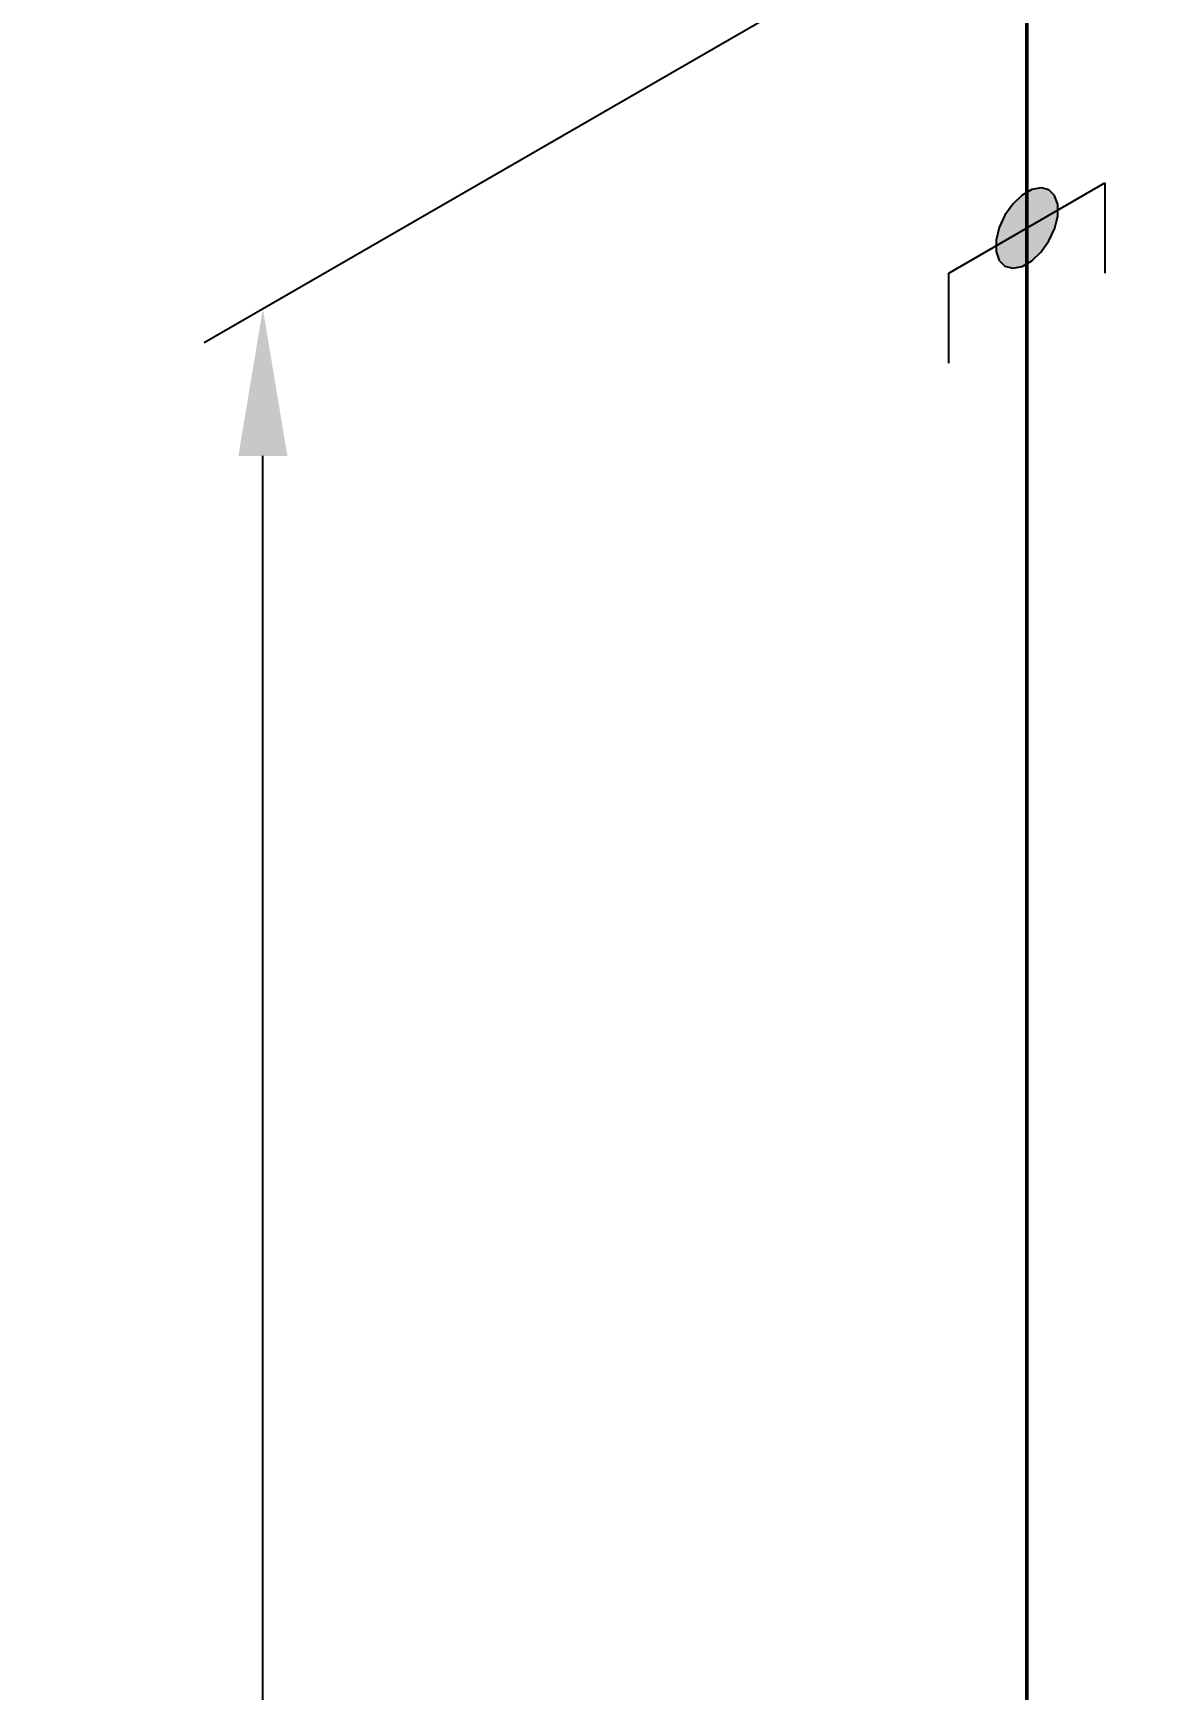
# Model space of a CAD drawing. Header units: millimetres. Extents: x 0 to 594, y 0 to 420.
# Drawn here: x 133.69 to 152.57, y 315.14 to 343.31 of the extents above; entities that cross this region are included whole.
import ezdxf

# ---------------------------------------------------------------- set-up
doc = ezdxf.new("R2010")
doc.units = ezdxf.units.MM
doc.header["$LTSCALE"] = 0.25
doc.layers.add('용접', color=1, linetype='Continuous')
doc.layers.add('치수', color=1, linetype='Continuous')
doc.layers.add('파이프 작은 보어', color=30, linetype='Continuous', lineweight=50)
doc.styles.add('AdskIsoMetric', font='arial.ttf', dxfattribs={"width": 0.8, "height": 2.5})
doc.styles.add('AdskIsoMetric-30', font='arial.ttf', dxfattribs={"width": 0.8, "height": 2.5})
doc.dimstyles.new('AdskIsoMetric', dxfattribs={"dimtxt": 2.5, "dimasz": 2.5, "dimexe": 1, "dimexo": 2, "dimgap": 0.8, "dimtad": 1, "dimdec": 0, "dimrnd": 1, "dimzin": 0, "dimdsep": 46, "dimtxsty": 'AdskIsoMetric', "dimcen": 0, "dimclrt": 7, "dimadec": 0, "dimazin": 0, "dimtfac": 1, "dimtdec": 0, "dimtmove": 1, "dimatfit": 3, "dimfxl": 0, "dimfrac": 2, "dimtolj": 1, "dimtzin": 0, "dimarcsym": 0})

# ---------------------------------------------------------------- blocks, each defined once
blk = doc.blocks.new('*D26')
at = {"layer": 'Defpoints', "color": 0}
for p in [(150.583, 346.12), (137.593, 338.62), (150.583, 207.831)]:
    blk.add_point(p, dxfattribs=at)
at = {"layer": '치수', "color": 0, "lineweight": -2}
for p, q in [((148.583, 344.965), (136.593, 338.043)), ((137.593, 202.831), (137.593, 336.12)), ((148.583, 206.677), (136.593, 199.754))]:
    blk.add_line(p, q, dxfattribs=at)
at = {"layer": '치수', "color": 0}
for points in [[(137.176, 336.12), (138.009, 336.12), (137.593, 338.62)], [(137.176, 202.831), (138.009, 202.831), (137.593, 200.331)]]:
    blk.add_solid(points, dxfattribs=at)
at = {"layer": '치수', "color": 7, "insert": (135.326, 268.167), "char_height": 2.5, "attachment_point": 5, "rotation": 90, "style": 'AdskIsoMetric-30'}
blk.add_mtext('\\A1;4479', dxfattribs=at)
blk = doc.blocks.new('엘보우-1-Iso2DSkew0')
at = {"color": 0, "linetype": 'ByBlock', "lineweight": -2, "extrusion": (-0.707107, -0.408248, 0.57735)}
for p, q in [((0, 0), (-5.303, 3.062)), ((0, 0), (0, 0)), ((0, -6.124), (0, 0))]:
    blk.add_line(p, q, dxfattribs=at)
blk = doc.blocks.new('SocketWeld-2-IsoRight')
blk.add_hatch(color=256).paths.add_polyline_path([(0.0055, -0.0435), (0.0057, -0.0436), (0.006, -0.0436), (0.0062, -0.0436), (0.0064, -0.0437), (0.0066, -0.0437), (0.0068, -0.0438), (0.007, -0.0438), (0.0072, -0.0439), (0.0075, -0.0439), (0.0077, -0.0439), (0.0079, -0.044), (0.0081, -0.044), (0.0083, -0.0441), (0.0085, -0.0441), (0.0088, -0.0442), (0.009, -0.0442), (0.0092, -0.0443), (0.0094, -0.0443), (0.0096, -0.0443), (0.0098, -0.0444), (0.01, -0.0444), (0.0103, -0.0445), (0.0105, -0.0445), (0.0107, -0.0446), (0.0109, -0.0446), (0.0111, -0.0446), (0.0113, -0.0447), (0.0115, -0.0447), (0.0118, -0.0448), (0.012, -0.0448), (0.0122, -0.0449), (0.0124, -0.0449), (0.0126, -0.0449), (0.0128, -0.045), (0.013, -0.045), (0.0133, -0.0451), (0.0135, -0.0451), (0.0137, -0.0452), (0.0139, -0.0452), (0.0141, -0.0453), (0.0143, -0.0453), (0.0145, -0.0453), (0.0148, -0.0454), (0.015, -0.0454), (0.0152, -0.0455), (0.0154, -0.0455), (0.0156, -0.0456), (0.0158, -0.0456), (0.0161, -0.0456), (0.0161, -0.0456), (0.0162, -0.0456), (0.0164, -0.0455), (0.0166, -0.0455), (0.0168, -0.0455), (0.017, -0.0454), (0.0171, -0.0454), (0.0173, -0.0453), (0.0175, -0.0453), (0.0177, -0.0452), (0.0179, -0.0452), (0.0181, -0.0451), (0.0182, -0.0451), (0.0184, -0.045), (0.0186, -0.045), (0.0188, -0.0449), (0.019, -0.0449), (0.0192, -0.0448), (0.0193, -0.0448), (0.0195, -0.0447), (0.0197, -0.0447), (0.0199, -0.0446), (0.0201, -0.0446), (0.0203, -0.0445), (0.0204, -0.0445), (0.0206, -0.0444), (0.0208, -0.0444), (0.021, -0.0444), (0.0212, -0.0443), (0.0213, -0.0443), (0.0215, -0.0442), (0.0217, -0.0442), (0.0219, -0.0441), (0.0221, -0.0441), (0.0223, -0.044), (0.0224, -0.044), (0.0226, -0.0439), (0.0228, -0.0439), (0.023, -0.0438), (0.0232, -0.0438), (0.0234, -0.0437), (0.0235, -0.0437), (0.0237, -0.0436), (0.0239, -0.0436), (0.0241, -0.0435), (0.0243, -0.0435), (0.0245, -0.0434), (0.0246, -0.0434), (0.0248, -0.0433), (0.025, -0.0433), (0.025, -0.0433), (0.0251, -0.0432), (0.0253, -0.043), (0.0254, -0.0429), (0.0255, -0.0428), (0.0257, -0.0426), (0.0258, -0.0425), (0.0259, -0.0424), (0.0261, -0.0422), (0.0262, -0.0421), (0.0263, -0.042), (0.0265, -0.0418), (0.0266, -0.0417), (0.0267, -0.0416), (0.0269, -0.0414), (0.027, -0.0413), (0.0271, -0.0412), (0.0273, -0.041), (0.0274, -0.0409), (0.0275, -0.0408), (0.0277, -0.0406), (0.0278, -0.0405), (0.0279, -0.0403), (0.0281, -0.0402), (0.0282, -0.0401), (0.0283, -0.0399), (0.0284, -0.0398), (0.0286, -0.0397), (0.0287, -0.0395), (0.0288, -0.0394), (0.029, -0.0393), (0.0291, -0.0391), (0.0292, -0.039), (0.0294, -0.0389), (0.0295, -0.0387), (0.0296, -0.0386), (0.0298, -0.0385), (0.0299, -0.0383), (0.03, -0.0382), (0.0302, -0.0381), (0.0303, -0.0379), (0.0304, -0.0378), (0.0306, -0.0377), (0.0307, -0.0375), (0.0308, -0.0374), (0.031, -0.0373), (0.0311, -0.0371), (0.0312, -0.037), (0.0314, -0.0369), (0.0315, -0.0367), (0.0315, -0.0367), (0.0316, -0.0365), (0.0316, -0.0363), (0.0317, -0.0361), (0.0318, -0.0359), (0.0319, -0.0357), (0.0319, -0.0355), (0.032, -0.0353), (0.0321, -0.0351), (0.0321, -0.0349), (0.0322, -0.0346), (0.0323, -0.0344), (0.0323, -0.0342), (0.0324, -0.034), (0.0325, -0.0338), (0.0325, -0.0336), (0.0326, -0.0334), (0.0327, -0.0332), (0.0328, -0.033), (0.0328, -0.0328), (0.0329, -0.0326), (0.033, -0.0324), (0.033, -0.0322), (0.0331, -0.0319), (0.0332, -0.0317), (0.0332, -0.0315), (0.0333, -0.0313), (0.0334, -0.0311), (0.0335, -0.0309), (0.0335, -0.0307), (0.0336, -0.0305), (0.0337, -0.0303), (0.0337, -0.0301), (0.0338, -0.0299), (0.0339, -0.0297), (0.0339, -0.0295), (0.034, -0.0292), (0.0341, -0.029), (0.0342, -0.0288), (0.0342, -0.0286), (0.0343, -0.0284), (0.0344, -0.0282), (0.0344, -0.028), (0.0345, -0.0278), (0.0346, -0.0276), (0.0346, -0.0274), (0.0347, -0.0272), (0.0348, -0.027), (0.0349, -0.0268), (0.0349, -0.0265), (0.0349, -0.0265), (0.0349, -0.0263), (0.0349, -0.026), (0.0349, -0.0258), (0.0349, -0.0255), (0.0349, -0.0252), (0.0349, -0.025), (0.0349, -0.0247), (0.0349, -0.0245), (0.0349, -0.0242), (0.0349, -0.0239), (0.0349, -0.0237), (0.0349, -0.0234), (0.0349, -0.0232), (0.0349, -0.0229), (0.0349, -0.0226), (0.0349, -0.0224), (0.0349, -0.0221), (0.0349, -0.0219), (0.0349, -0.0216), (0.0349, -0.0213), (0.0349, -0.0211), (0.0349, -0.0208), (0.0349, -0.0206), (0.0349, -0.0203), (0.0349, -0.02), (0.0349, -0.0198), (0.0349, -0.0195), (0.0349, -0.0192), (0.0349, -0.019), (0.0349, -0.0187), (0.0349, -0.0185), (0.0349, -0.0182), (0.0349, -0.0179), (0.0349, -0.0177), (0.0349, -0.0174), (0.0349, -0.0172), (0.0349, -0.0169), (0.0349, -0.0166), (0.0349, -0.0164), (0.0349, -0.0161), (0.0349, -0.0159), (0.0349, -0.0156), (0.0349, -0.0153), (0.0349, -0.0151), (0.0349, -0.0148), (0.0349, -0.0146), (0.0349, -0.0143), (0.0349, -0.014), (0.0349, -0.0138), (0.0349, -0.0138), (0.0349, -0.0135), (0.0348, -0.0132), (0.0347, -0.0129), (0.0346, -0.0126), (0.0346, -0.0123), (0.0345, -0.012), (0.0344, -0.0118), (0.0344, -0.0115), (0.0343, -0.0112), (0.0342, -0.0109), (0.0342, -0.0106), (0.0341, -0.0103), (0.034, -0.01), (0.0339, -0.0097), (0.0339, -0.0095), (0.0338, -0.0092), (0.0337, -0.0089), (0.0337, -0.0086), (0.0336, -0.0083), (0.0335, -0.008), (0.0335, -0.0077), (0.0334, -0.0074), (0.0333, -0.0071), (0.0332, -0.0069), (0.0332, -0.0066), (0.0331, -0.0063), (0.033, -0.006), (0.033, -0.0057), (0.0329, -0.0054), (0.0328, -0.0051), (0.0328, -0.0048), (0.0327, -0.0046), (0.0326, -0.0043), (0.0325, -0.004), (0.0325, -0.0037), (0.0324, -0.0034), (0.0323, -0.0031), (0.0323, -0.0028), (0.0322, -0.0025), (0.0321, -0.0022), (0.0321, -0.002), (0.032, -0.0017), (0.0319, -0.0014), (0.0319, -0.0011), (0.0318, -0.0008), (0.0317, -0.0005), (0.0316, -0.0002), (0.0316, 0.0001), (0.0315, 0.0003), (0.0315, 0.0003), (0.0314, 0.0006), (0.0312, 0.0009), (0.0311, 0.0012), (0.031, 0.0015), (0.0308, 0.0018), (0.0307, 0.0021), (0.0306, 0.0024), (0.0304, 0.0026), (0.0303, 0.0029), (0.0302, 0.0032), (0.03, 0.0035), (0.0299, 0.0038), (0.0298, 0.0041), (0.0296, 0.0044), (0.0295, 0.0047), (0.0294, 0.0049), (0.0292, 0.0052), (0.0291, 0.0055), (0.029, 0.0058), (0.0288, 0.0061), (0.0287, 0.0064), (0.0286, 0.0067), (0.0284, 0.007), (0.0283, 0.0072), (0.0282, 0.0075), (0.0281, 0.0078), (0.0279, 0.0081), (0.0278, 0.0084), (0.0277, 0.0087), (0.0275, 0.009), (0.0274, 0.0093), (0.0273, 0.0095), (0.0271, 0.0098), (0.027, 0.0101), (0.0269, 0.0104), (0.0267, 0.0107), (0.0266, 0.011), (0.0265, 0.0113), (0.0263, 0.0116), (0.0262, 0.0118), (0.0261, 0.0121), (0.0259, 0.0124), (0.0258, 0.0127), (0.0257, 0.013), (0.0255, 0.0133), (0.0254, 0.0136), (0.0253, 0.0139), (0.0251, 0.0141), (0.025, 0.0144), (0.025, 0.0144), (0.0248, 0.0147), (0.0246, 0.015), (0.0245, 0.0152), (0.0243, 0.0155), (0.0241, 0.0157), (0.0239, 0.016), (0.0237, 0.0162), (0.0235, 0.0165), (0.0234, 0.0168), (0.0232, 0.017), (0.023, 0.0173), (0.0228, 0.0175), (0.0226, 0.0178), (0.0224, 0.0181), (0.0223, 0.0183), (0.0221, 0.0186), (0.0219, 0.0188), (0.0217, 0.0191), (0.0215, 0.0193), (0.0213, 0.0196), (0.0212, 0.0199), (0.021, 0.0201), (0.0208, 0.0204), (0.0206, 0.0206), (0.0204, 0.0209), (0.0203, 0.0212), (0.0201, 0.0214), (0.0199, 0.0217), (0.0197, 0.0219), (0.0195, 0.0222), (0.0193, 0.0225), (0.0192, 0.0227), (0.019, 0.023), (0.0188, 0.0232), (0.0186, 0.0235), (0.0184, 0.0237), (0.0182, 0.024), (0.0181, 0.0243), (0.0179, 0.0245), (0.0177, 0.0248), (0.0175, 0.025), (0.0173, 0.0253), (0.0171, 0.0256), (0.017, 0.0258), (0.0168, 0.0261), (0.0166, 0.0263), (0.0164, 0.0266), (0.0162, 0.0268), (0.0161, 0.0271), (0.0161, 0.0271), (0.0158, 0.0273), (0.0156, 0.0275), (0.0154, 0.0277), (0.0152, 0.0279), (0.015, 0.0281), (0.0148, 0.0283), (0.0145, 0.0285), (0.0143, 0.0287), (0.0141, 0.0289), (0.0139, 0.0292), (0.0137, 0.0294), (0.0135, 0.0296), (0.0133, 0.0298), (0.013, 0.03), (0.0128, 0.0302), (0.0126, 0.0304), (0.0124, 0.0306), (0.0122, 0.0308), (0.012, 0.031), (0.0118, 0.0312), (0.0115, 0.0314), (0.0113, 0.0316), (0.0111, 0.0318), (0.0109, 0.032), (0.0107, 0.0322), (0.0105, 0.0324), (0.0103, 0.0326), (0.01, 0.0328), (0.0098, 0.033), (0.0096, 0.0332), (0.0094, 0.0334), (0.0092, 0.0337), (0.009, 0.0339), (0.0088, 0.0341), (0.0085, 0.0343), (0.0083, 0.0345), (0.0081, 0.0347), (0.0079, 0.0349), (0.0077, 0.0351), (0.0075, 0.0353), (0.0072, 0.0355), (0.007, 0.0357), (0.0068, 0.0359), (0.0066, 0.0361), (0.0064, 0.0363), (0.0062, 0.0365), (0.006, 0.0367), (0.0057, 0.0369), (0.0055, 0.0371), (0.0055, 0.0371), (0.0053, 0.0373), (0.0051, 0.0374), (0.0049, 0.0375), (0.0046, 0.0377), (0.0044, 0.0378), (0.0042, 0.0379), (0.004, 0.038), (0.0037, 0.0382), (0.0035, 0.0383), (0.0033, 0.0384), (0.003, 0.0386), (0.0028, 0.0387), (0.0026, 0.0388), (0.0024, 0.039), (0.0021, 0.0391), (0.0019, 0.0392), (0.0017, 0.0393), (0.0015, 0.0395), (0.0012, 0.0396), (0.001, 0.0397), (0.0008, 0.0399), (0.0006, 0.04), (0.0003, 0.0401), (0.0001, 0.0403), (-0.0001, 0.0404), (-0.0003, 0.0405), (-0.0006, 0.0406), (-0.0008, 0.0408), (-0.001, 0.0409), (-0.0012, 0.041), (-0.0015, 0.0412), (-0.0017, 0.0413), (-0.0019, 0.0414), (-0.0021, 0.0416), (-0.0024, 0.0417), (-0.0026, 0.0418), (-0.0028, 0.042), (-0.003, 0.0421), (-0.0033, 0.0422), (-0.0035, 0.0423), (-0.0037, 0.0425), (-0.004, 0.0426), (-0.0042, 0.0427), (-0.0044, 0.0429), (-0.0046, 0.043), (-0.0049, 0.0431), (-0.0051, 0.0433), (-0.0053, 0.0434), (-0.0055, 0.0435), (-0.0055, 0.0435), (-0.0057, 0.0436), (-0.006, 0.0436), (-0.0062, 0.0436), (-0.0064, 0.0437), (-0.0066, 0.0437), (-0.0068, 0.0438), (-0.007, 0.0438), (-0.0072, 0.0439), (-0.0075, 0.0439), (-0.0077, 0.0439), (-0.0079, 0.044), (-0.0081, 0.044), (-0.0083, 0.0441), (-0.0085, 0.0441), (-0.0088, 0.0442), (-0.009, 0.0442), (-0.0092, 0.0443), (-0.0094, 0.0443), (-0.0096, 0.0443), (-0.0098, 0.0444), (-0.01, 0.0444), (-0.0103, 0.0445), (-0.0105, 0.0445), (-0.0107, 0.0446), (-0.0109, 0.0446), (-0.0111, 0.0446), (-0.0113, 0.0447), (-0.0115, 0.0447), (-0.0118, 0.0448), (-0.012, 0.0448), (-0.0122, 0.0449), (-0.0124, 0.0449), (-0.0126, 0.0449), (-0.0128, 0.045), (-0.013, 0.045), (-0.0133, 0.0451), (-0.0135, 0.0451), (-0.0137, 0.0452), (-0.0139, 0.0452), (-0.0141, 0.0453), (-0.0143, 0.0453), (-0.0145, 0.0453), (-0.0148, 0.0454), (-0.015, 0.0454), (-0.0152, 0.0455), (-0.0154, 0.0455), (-0.0156, 0.0456), (-0.0158, 0.0456), (-0.0161, 0.0456), (-0.0161, 0.0456), (-0.0162, 0.0456), (-0.0164, 0.0455), (-0.0166, 0.0455), (-0.0168, 0.0455), (-0.017, 0.0454), (-0.0171, 0.0454), (-0.0173, 0.0453), (-0.0175, 0.0453), (-0.0177, 0.0452), (-0.0179, 0.0452), (-0.0181, 0.0451), (-0.0182, 0.0451), (-0.0184, 0.045), (-0.0186, 0.045), (-0.0188, 0.0449), (-0.019, 0.0449), (-0.0192, 0.0448), (-0.0193, 0.0448), (-0.0195, 0.0447), (-0.0197, 0.0447), (-0.0199, 0.0446), (-0.0201, 0.0446), (-0.0203, 0.0445), (-0.0204, 0.0445), (-0.0206, 0.0444), (-0.0208, 0.0444), (-0.021, 0.0444), (-0.0212, 0.0443), (-0.0213, 0.0443), (-0.0215, 0.0442), (-0.0217, 0.0442), (-0.0219, 0.0441), (-0.0221, 0.0441), (-0.0223, 0.044), (-0.0224, 0.044), (-0.0226, 0.0439), (-0.0228, 0.0439), (-0.023, 0.0438), (-0.0232, 0.0438), (-0.0234, 0.0437), (-0.0235, 0.0437), (-0.0237, 0.0436), (-0.0239, 0.0436), (-0.0241, 0.0435), (-0.0243, 0.0435), (-0.0245, 0.0434), (-0.0246, 0.0434), (-0.0248, 0.0433), (-0.025, 0.0433), (-0.025, 0.0433), (-0.0251, 0.0432), (-0.0253, 0.043), (-0.0254, 0.0429), (-0.0255, 0.0428), (-0.0257, 0.0426), (-0.0258, 0.0425), (-0.0259, 0.0424), (-0.0261, 0.0422), (-0.0262, 0.0421), (-0.0263, 0.042), (-0.0265, 0.0418), (-0.0266, 0.0417), (-0.0267, 0.0416), (-0.0269, 0.0414), (-0.027, 0.0413), (-0.0271, 0.0412), (-0.0273, 0.041), (-0.0274, 0.0409), (-0.0275, 0.0408), (-0.0277, 0.0406), (-0.0278, 0.0405), (-0.0279, 0.0403), (-0.0281, 0.0402), (-0.0282, 0.0401), (-0.0283, 0.0399), (-0.0284, 0.0398), (-0.0286, 0.0397), (-0.0287, 0.0395), (-0.0288, 0.0394), (-0.029, 0.0393), (-0.0291, 0.0391), (-0.0292, 0.039), (-0.0294, 0.0389), (-0.0295, 0.0387), (-0.0296, 0.0386), (-0.0298, 0.0385), (-0.0299, 0.0383), (-0.03, 0.0382), (-0.0302, 0.0381), (-0.0303, 0.0379), (-0.0304, 0.0378), (-0.0306, 0.0377), (-0.0307, 0.0375), (-0.0308, 0.0374), (-0.031, 0.0373), (-0.0311, 0.0371), (-0.0312, 0.037), (-0.0314, 0.0369), (-0.0315, 0.0367), (-0.0315, 0.0367), (-0.0316, 0.0365), (-0.0316, 0.0363), (-0.0317, 0.0361), (-0.0318, 0.0359), (-0.0319, 0.0357), (-0.0319, 0.0355), (-0.032, 0.0353), (-0.0321, 0.0351), (-0.0321, 0.0349), (-0.0322, 0.0346), (-0.0323, 0.0344), (-0.0323, 0.0342), (-0.0324, 0.034), (-0.0325, 0.0338), (-0.0325, 0.0336), (-0.0326, 0.0334), (-0.0327, 0.0332), (-0.0328, 0.033), (-0.0328, 0.0328), (-0.0329, 0.0326), (-0.033, 0.0324), (-0.033, 0.0322), (-0.0331, 0.0319), (-0.0332, 0.0317), (-0.0332, 0.0315), (-0.0333, 0.0313), (-0.0334, 0.0311), (-0.0335, 0.0309), (-0.0335, 0.0307), (-0.0336, 0.0305), (-0.0337, 0.0303), (-0.0337, 0.0301), (-0.0338, 0.0299), (-0.0339, 0.0297), (-0.0339, 0.0295), (-0.034, 0.0292), (-0.0341, 0.029), (-0.0342, 0.0288), (-0.0342, 0.0286), (-0.0343, 0.0284), (-0.0344, 0.0282), (-0.0344, 0.028), (-0.0345, 0.0278), (-0.0346, 0.0276), (-0.0346, 0.0274), (-0.0347, 0.0272), (-0.0348, 0.027), (-0.0349, 0.0268), (-0.0349, 0.0265), (-0.0349, 0.0265), (-0.0349, 0.0263), (-0.0349, 0.026), (-0.0349, 0.0258), (-0.0349, 0.0255), (-0.0349, 0.0252), (-0.0349, 0.025), (-0.0349, 0.0247), (-0.0349, 0.0245), (-0.0349, 0.0242), (-0.0349, 0.0239), (-0.0349, 0.0237), (-0.0349, 0.0234), (-0.0349, 0.0232), (-0.0349, 0.0229), (-0.0349, 0.0226), (-0.0349, 0.0224), (-0.0349, 0.0221), (-0.0349, 0.0219), (-0.0349, 0.0216), (-0.0349, 0.0213), (-0.0349, 0.0211), (-0.0349, 0.0208), (-0.0349, 0.0206), (-0.0349, 0.0203), (-0.0349, 0.02), (-0.0349, 0.0198), (-0.0349, 0.0195), (-0.0349, 0.0192), (-0.0349, 0.019), (-0.0349, 0.0187), (-0.0349, 0.0185), (-0.0349, 0.0182), (-0.0349, 0.0179), (-0.0349, 0.0177), (-0.0349, 0.0174), (-0.0349, 0.0172), (-0.0349, 0.0169), (-0.0349, 0.0166), (-0.0349, 0.0164), (-0.0349, 0.0161), (-0.0349, 0.0159), (-0.0349, 0.0156), (-0.0349, 0.0153), (-0.0349, 0.0151), (-0.0349, 0.0148), (-0.0349, 0.0146), (-0.0349, 0.0143), (-0.0349, 0.014), (-0.0349, 0.0138), (-0.0349, 0.0138), (-0.0349, 0.0135), (-0.0348, 0.0132), (-0.0347, 0.0129), (-0.0346, 0.0126), (-0.0346, 0.0123), (-0.0345, 0.012), (-0.0344, 0.0118), (-0.0344, 0.0115), (-0.0343, 0.0112), (-0.0342, 0.0109), (-0.0342, 0.0106), (-0.0341, 0.0103), (-0.034, 0.01), (-0.0339, 0.0097), (-0.0339, 0.0095), (-0.0338, 0.0092), (-0.0337, 0.0089), (-0.0337, 0.0086), (-0.0336, 0.0083), (-0.0335, 0.008), (-0.0335, 0.0077), (-0.0334, 0.0074), (-0.0333, 0.0071), (-0.0332, 0.0069), (-0.0332, 0.0066), (-0.0331, 0.0063), (-0.033, 0.006), (-0.033, 0.0057), (-0.0329, 0.0054), (-0.0328, 0.0051), (-0.0328, 0.0048), (-0.0327, 0.0046), (-0.0326, 0.0043), (-0.0325, 0.004), (-0.0325, 0.0037), (-0.0324, 0.0034), (-0.0323, 0.0031), (-0.0323, 0.0028), (-0.0322, 0.0025), (-0.0321, 0.0022), (-0.0321, 0.002), (-0.032, 0.0017), (-0.0319, 0.0014), (-0.0319, 0.0011), (-0.0318, 0.0008), (-0.0317, 0.0005), (-0.0316, 0.0002), (-0.0316, -0.0001), (-0.0315, -0.0003), (-0.0315, -0.0003), (-0.0314, -0.0006), (-0.0312, -0.0009), (-0.0311, -0.0012), (-0.031, -0.0015), (-0.0308, -0.0018), (-0.0307, -0.0021), (-0.0306, -0.0024), (-0.0304, -0.0026), (-0.0303, -0.0029), (-0.0302, -0.0032), (-0.03, -0.0035), (-0.0299, -0.0038), (-0.0298, -0.0041), (-0.0296, -0.0044), (-0.0295, -0.0047), (-0.0294, -0.0049), (-0.0292, -0.0052), (-0.0291, -0.0055), (-0.029, -0.0058), (-0.0288, -0.0061), (-0.0287, -0.0064), (-0.0286, -0.0067), (-0.0284, -0.007), (-0.0283, -0.0072), (-0.0282, -0.0075), (-0.0281, -0.0078), (-0.0279, -0.0081), (-0.0278, -0.0084), (-0.0277, -0.0087), (-0.0275, -0.009), (-0.0274, -0.0093), (-0.0273, -0.0095), (-0.0271, -0.0098), (-0.027, -0.0101), (-0.0269, -0.0104), (-0.0267, -0.0107), (-0.0266, -0.011), (-0.0265, -0.0113), (-0.0263, -0.0116), (-0.0262, -0.0118), (-0.0261, -0.0121), (-0.0259, -0.0124), (-0.0258, -0.0127), (-0.0257, -0.013), (-0.0255, -0.0133), (-0.0254, -0.0136), (-0.0253, -0.0139), (-0.0251, -0.0141), (-0.025, -0.0144), (-0.025, -0.0144), (-0.0248, -0.0147), (-0.0246, -0.015), (-0.0245, -0.0152), (-0.0243, -0.0155), (-0.0241, -0.0157), (-0.0239, -0.016), (-0.0237, -0.0162), (-0.0235, -0.0165), (-0.0234, -0.0168), (-0.0232, -0.017), (-0.023, -0.0173), (-0.0228, -0.0175), (-0.0226, -0.0178), (-0.0224, -0.0181), (-0.0223, -0.0183), (-0.0221, -0.0186), (-0.0219, -0.0188), (-0.0217, -0.0191), (-0.0215, -0.0193), (-0.0213, -0.0196), (-0.0212, -0.0199), (-0.021, -0.0201), (-0.0208, -0.0204), (-0.0206, -0.0206), (-0.0204, -0.0209), (-0.0203, -0.0212), (-0.0201, -0.0214), (-0.0199, -0.0217), (-0.0197, -0.0219), (-0.0195, -0.0222), (-0.0193, -0.0225), (-0.0192, -0.0227), (-0.019, -0.023), (-0.0188, -0.0232), (-0.0186, -0.0235), (-0.0184, -0.0237), (-0.0182, -0.024), (-0.0181, -0.0243), (-0.0179, -0.0245), (-0.0177, -0.0248), (-0.0175, -0.025), (-0.0173, -0.0253), (-0.0171, -0.0256), (-0.017, -0.0258), (-0.0168, -0.0261), (-0.0166, -0.0263), (-0.0164, -0.0266), (-0.0162, -0.0268), (-0.0161, -0.0271), (-0.0161, -0.0271), (-0.0158, -0.0273), (-0.0156, -0.0275), (-0.0154, -0.0277), (-0.0152, -0.0279), (-0.015, -0.0281), (-0.0148, -0.0283), (-0.0145, -0.0285), (-0.0143, -0.0287), (-0.0141, -0.0289), (-0.0139, -0.0292), (-0.0137, -0.0294), (-0.0135, -0.0296), (-0.0133, -0.0298), (-0.013, -0.03), (-0.0128, -0.0302), (-0.0126, -0.0304), (-0.0124, -0.0306), (-0.0122, -0.0308), (-0.012, -0.031), (-0.0118, -0.0312), (-0.0115, -0.0314), (-0.0113, -0.0316), (-0.0111, -0.0318), (-0.0109, -0.032), (-0.0107, -0.0322), (-0.0105, -0.0324), (-0.0103, -0.0326), (-0.01, -0.0328), (-0.0098, -0.033), (-0.0096, -0.0332), (-0.0094, -0.0334), (-0.0092, -0.0337), (-0.009, -0.0339), (-0.0088, -0.0341), (-0.0085, -0.0343), (-0.0083, -0.0345), (-0.0081, -0.0347), (-0.0079, -0.0349), (-0.0077, -0.0351), (-0.0075, -0.0353), (-0.0072, -0.0355), (-0.007, -0.0357), (-0.0068, -0.0359), (-0.0066, -0.0361), (-0.0064, -0.0363), (-0.0062, -0.0365), (-0.006, -0.0367), (-0.0057, -0.0369), (-0.0055, -0.0371), (-0.0055, -0.0371), (-0.0053, -0.0373), (-0.0051, -0.0374), (-0.0049, -0.0375), (-0.0046, -0.0377), (-0.0044, -0.0378), (-0.0042, -0.0379), (-0.004, -0.038), (-0.0037, -0.0382), (-0.0035, -0.0383), (-0.0033, -0.0384), (-0.003, -0.0386), (-0.0028, -0.0387), (-0.0026, -0.0388), (-0.0024, -0.039), (-0.0021, -0.0391), (-0.0019, -0.0392), (-0.0017, -0.0393), (-0.0015, -0.0395), (-0.0012, -0.0396), (-0.001, -0.0397), (-0.0008, -0.0399), (-0.0006, -0.04), (-0.0003, -0.0401), (-0.0001, -0.0403), (0.0001, -0.0404), (0.0003, -0.0405), (0.0006, -0.0406), (0.0008, -0.0408), (0.001, -0.0409), (0.0012, -0.041), (0.0015, -0.0412), (0.0017, -0.0413), (0.0019, -0.0414), (0.0021, -0.0416), (0.0024, -0.0417), (0.0026, -0.0418), (0.0028, -0.042), (0.003, -0.0421), (0.0033, -0.0422), (0.0035, -0.0423), (0.0037, -0.0425), (0.004, -0.0426), (0.0042, -0.0427), (0.0044, -0.0429), (0.0046, -0.043), (0.0049, -0.0431), (0.0051, -0.0433), (0.0053, -0.0434)], flags=0)
at = {"color": 0, "linetype": 'ByBlock', "lineweight": -2, "extrusion": (-0.707107, -0.408248, 0.57735)}
for p, q in [((-0.0884, 0.1531), (0, 0.1021)), ((0, 0.1021), (0, -0.1021)), ((-0.025, 0.0433), (-0.0315, 0.0367)), ((-0.0161, 0.0456), (-0.025, 0.0433)), ((-0.0055, 0.0435), (-0.0161, 0.0456)), ((0.0055, 0.0371), (-0.0055, 0.0435)), ((-0.0315, 0.0367), (-0.0349, 0.0265)), ((-0.0349, 0.0265), (-0.0349, 0.0138)), ((0.0161, 0.0271), (0.0055, 0.0371)), ((0.025, 0.0144), (0.0161, 0.0271)), ((-0.0349, 0.0138), (-0.0315, -0.0003)), ((0.0315, 0.0003), (0.025, 0.0144)), ((0.0349, -0.0138), (0.0315, 0.0003)), ((-0.0315, -0.0003), (-0.025, -0.0144)), ((-0.025, -0.0144), (-0.0161, -0.0271)), ((0.0349, -0.0265), (0.0349, -0.0138)), ((-0.0161, -0.0271), (-0.0055, -0.0371)), ((-0.0055, -0.0371), (0.0055, -0.0435)), ((0.025, -0.0433), (0.0315, -0.0367)), ((0.0315, -0.0367), (0.0349, -0.0265)), ((0, -0.1021), (-0.0884, -0.051)), ((0.0055, -0.0435), (0.0161, -0.0456)), ((0.0161, -0.0456), (0.025, -0.0433))]:
    blk.add_line(p, q, dxfattribs=at)

msp = doc.modelspace()

# ---------------------------------------------------------------- linework, layer by layer
at = {"layer": '파이프 작은 보어'}
msp.add_lwpolyline([(150.583, 213.955), (150.583, 339.996)], dxfattribs=at)

# ---------------------------------------------------------------- block references
at = {"layer": '용접', "xscale": 15, "yscale": 15, "zscale": 15, "rotation": 120.0000000000893}
msp.add_blockref('SocketWeld-2-IsoRight', (150.583, 339.996), dxfattribs=at)
at = {"layer": '파이프 작은 보어'}
msp.add_blockref('엘보우-1-Iso2DSkew0', (150.583, 346.12), dxfattribs=at)

# ---------------------------------------------------------------- dimensions: what is measured, and where the dimension line sits
at = {"layer": '치수'}
dim = msp.add_linear_dim(base=(137.593, 338.62), p1=(150.583, 207.831), p2=(150.583, 346.12), angle=90, text='4479', dimstyle='AdskIsoMetric', override={"dimtad": 0, "dimlfac": 32.385765, "dimtxsty": 'AdskIsoMetric-30', "dimse1": 0, "dimse2": 0, "dimsd1": 0, "dimsd2": 0, "dimtmove": 1}, dxfattribs=at)
dim.commit()
dim.dimension.update_dxf_attribs({"geometry": '*D26', "text_midpoint": (135.326, 268.167), "dimtype": 160})

doc.saveas('drawing.dxf')
